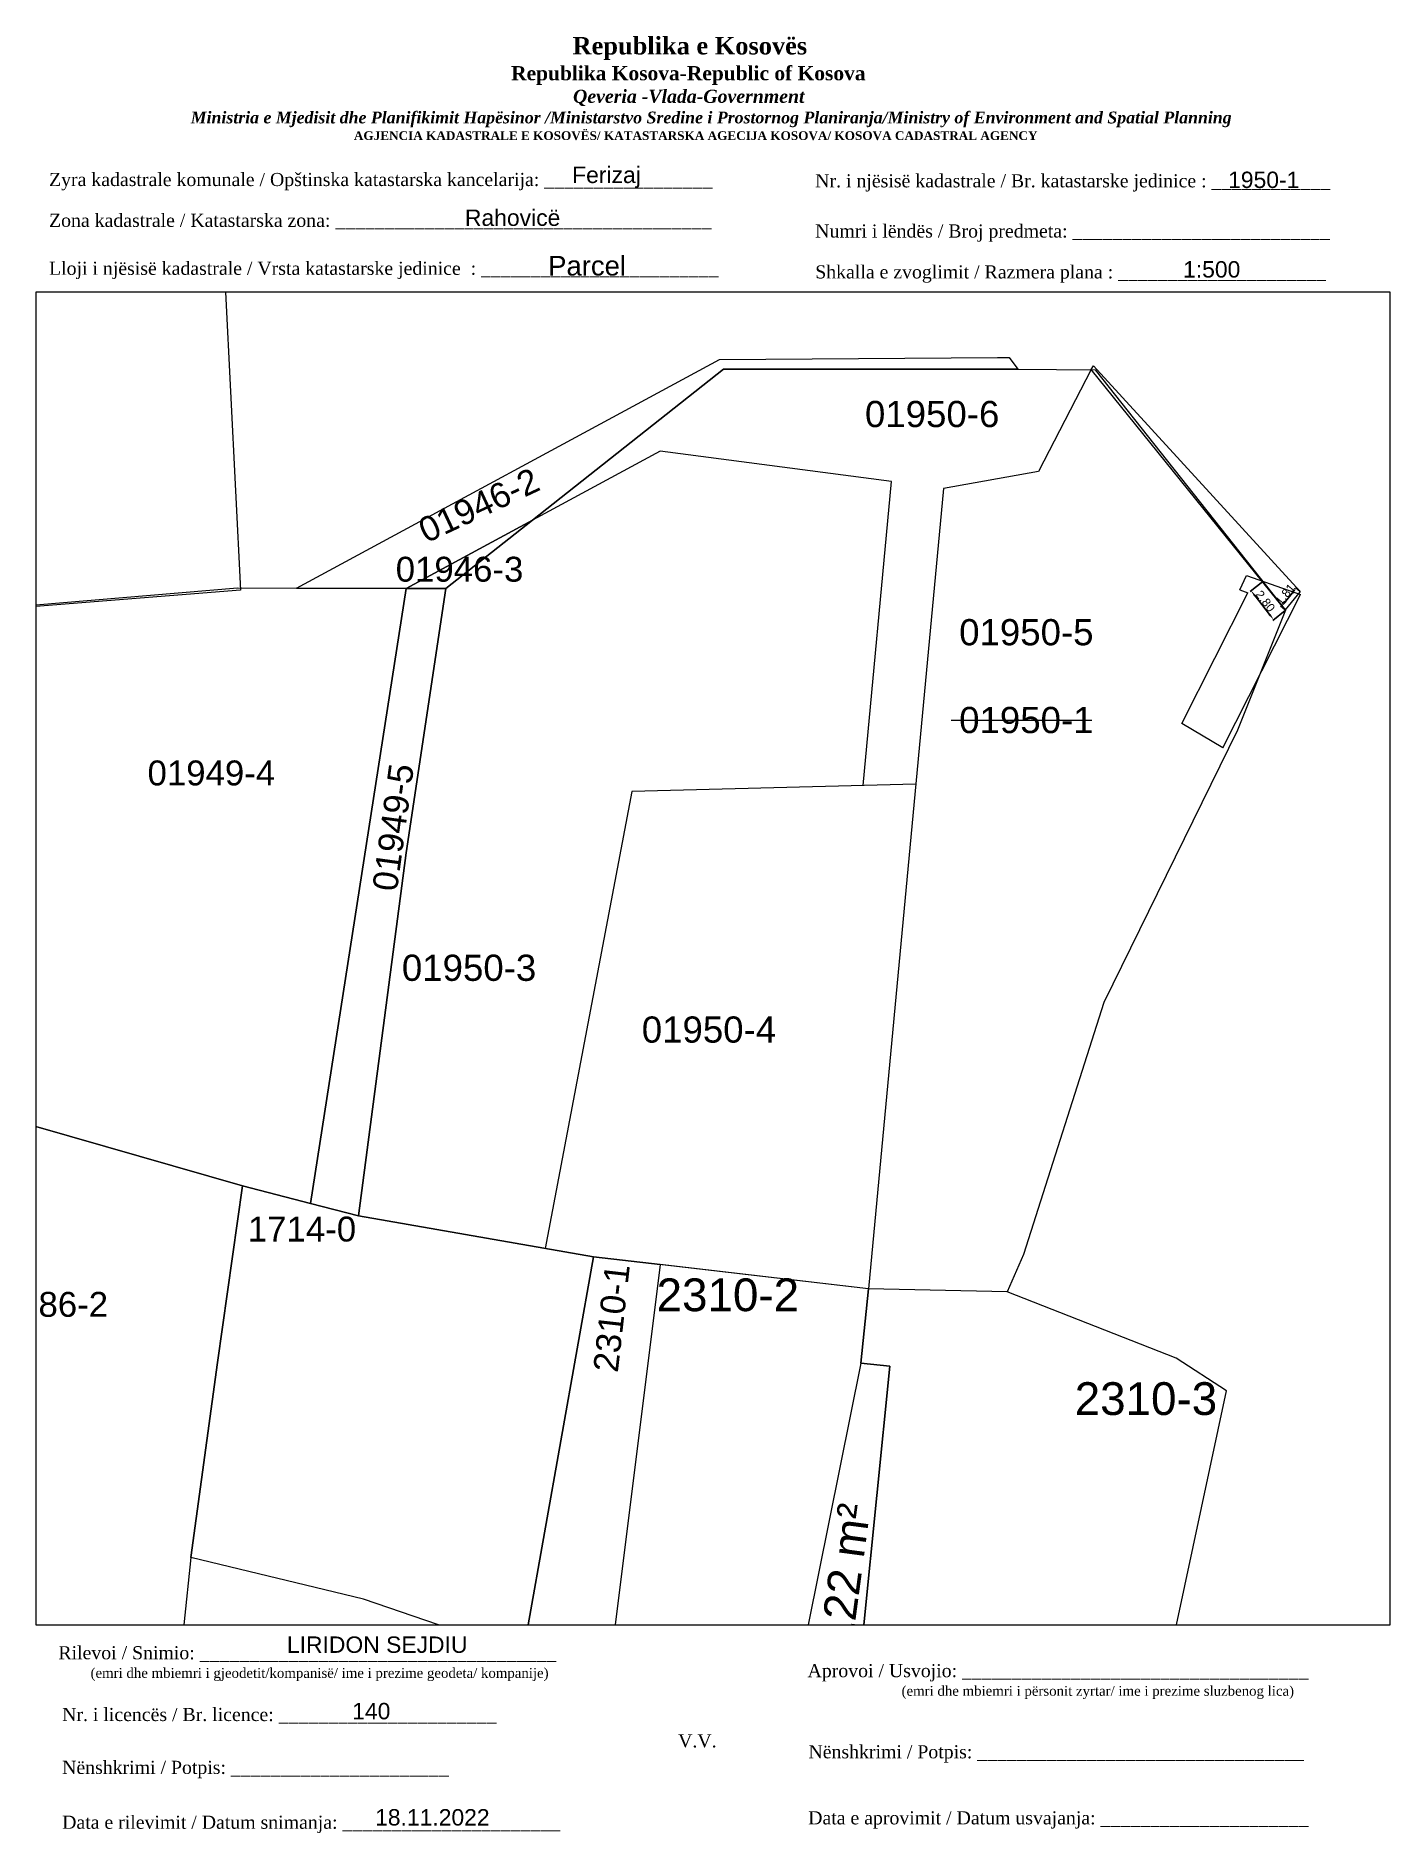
# Paper-space layout 'Manuali' of a CAD drawing. Header units: metres, sheet in millimetres. Extents: x 1 to 208, y 2 to 276.
# The model-space entities are those that its viewports show. They can reach past a viewport. Long polylines and large blocks are cut down to what shows.
import ezdxf

# ---------------------------------------------------------------- set-up
doc = ezdxf.new("R2010")
doc.units = ezdxf.units.M
doc.header["$PDMODE"] = 32
doc.header["$PDSIZE"] = 0.75
doc.layers.get('0').update_dxf_attribs({"lineweight": 0})
doc.layers.get('Defpoints').update_dxf_attribs({"lineweight": 0})
for name, color, linetype, lineweight in [('ara ndrjet ekzekutuara', 7, 'Continuous', 0), ('ara pasuria e tere', 7, 'Continuous', 0), ('Korniza e jashtme', 7, 'Continuous', 0), ('ndarjet naxhia', 1, 'Continuous', 0), ('Nr Parceles Baze', 7, 'Continuous', 0), ('Nr-Ri', 1, 'Continuous', 0), ('objekt', 42, 'Continuous', 0), ('Parc-Kojshi', 251, 'Continuous', 0)]:
    doc.layers.add(name, color=color, linetype=linetype, lineweight=lineweight)
doc.styles.get("Standard").update_dxf_attribs({"font": 'arial.ttf'})
doc.dimstyles.get("Standard").update_dxf_attribs({"dimtxt": 1.5, "dimasz": 0.18, "dimexe": 0.18, "dimexo": 0.0625, "dimgap": 0.09, "dimtad": 1, "dimtoh": 1, "dimzin": 0, "dimdsep": 46, "dimtxsty": 'Standard', "dimcen": 0.09, "dimse1": 1, "dimse2": 1, "dimsd1": 1, "dimsd2": 1, "dimadec": 0, "dimazin": 0, "dimtfac": 1, "dimtofl": 0, "dimtmove": 0, "dimatfit": 3, "dimfxl": 1, "dimtolj": 1, "dimtzin": 0, "dimarcsym": 0})

# ---------------------------------------------------------------- blocks, each defined once
blk = doc.blocks.new('*D48')
at = {"color": 0, "lineweight": -2, "transparency": 16777216}
for p, q in [((7519085.01, 4698285.75), (7519084.5, 4698285.12)), ((7519085.6, 4698285.91), (7519085.26, 4698286.19)), ((7519084.46, 4698284.51), (7519084.12, 4698284.79))]:
    blk.add_line(p, q, dxfattribs=at)
at = {"color": 0, "transparency": 16777216}
for points in [[(7519084.44, 4698285.17), (7519084.57, 4698285.07), (7519084.19, 4698284.73)], [(7519084.95, 4698285.8), (7519085.08, 4698285.7), (7519085.33, 4698286.14)]]:
    blk.add_solid(points, dxfattribs=at)
at = {"layer": 'Defpoints', "color": 0, "transparency": 16777216}
for p in [(7519085.63, 4698285.89, 659.65), (7519084.19, 4698284.73), (7519084.48, 4698284.49, 659.65)]:
    blk.add_point(p, dxfattribs=at)
at = {"color": 0, "transparency": 16777216, "insert": (7519084.47, 4698285.67), "char_height": 0.65, "attachment_point": 5, "rotation": 50.7418}
blk.add_mtext('\\A1;1.81', dxfattribs=at)
blk = doc.blocks.new('*D49')
at = {"color": 0, "lineweight": -2, "transparency": 16777216}
for p, q in [((7519082.76, 4698286.64), (7519081.8, 4698285.88)), ((7519083.28, 4698284.13), (7519082.18, 4698285.55)), ((7519084.48, 4698284.43), (7519083.52, 4698283.68))]:
    blk.add_line(p, q, dxfattribs=at)
at = {"color": 0, "transparency": 16777216}
for points in [[(7519082.24, 4698285.6), (7519082.11, 4698285.49), (7519081.87, 4698285.94)], [(7519083.35, 4698284.18), (7519083.22, 4698284.08), (7519083.59, 4698283.73)]]:
    blk.add_solid(points, dxfattribs=at)
at = {"layer": 'Defpoints', "color": 0, "transparency": 16777216}
for p in [(7519082.79, 4698286.66, 660.46), (7519081.87, 4698285.94), (7519084.51, 4698284.45, 659.66)]:
    blk.add_point(p, dxfattribs=at)
at = {"color": 0, "transparency": 16777216, "insert": (7519082.96, 4698285.15), "char_height": 0.65, "attachment_point": 5, "rotation": 307.9605}
blk.add_mtext('\\A1;2.80', dxfattribs=at)

msp = doc.modelspace()

# ---------------------------------------------------------------- linework, layer by layer
at = {"flags": 128}
msp.add_lwpolyline([(7519054.309, 4698226.785), (7519052.107, 4698227.005)], dxfattribs=at)
at = {"layer": 'ara ndrjet ekzekutuara', "flags": 128}
msp.add_lwpolyline([(7519084.508, 4698284.451), (7519080.838, 4698275.312), (7519070.647, 4698254.525), (7519064.496, 4698235.286), (7519063.256, 4698232.446), (7519052.676, 4698232.686), (7519036.788, 4698234.528), (7519031.706, 4698235.117), (7519013.766, 4698238.238), (7519017.407, 4698265.946), (7519020.438, 4698286.115), (7519027.04, 4698291.327), (7519041.628, 4698302.844), (7519064.068, 4698302.843), (7519069.981, 4698302.809), (7519084.508, 4698284.451)], dxfattribs=at)
at = {"layer": 'ara pasuria e tere', "flags": 128}
msp.add_lwpolyline([(7519075.77, 4698205.15), (7519079.993, 4698224.895), (7519076.146, 4698227.376), (7519063.256, 4698232.446), (7519052.676, 4698232.686), (7519031.706, 4698235.117), (7519013.766, 4698238.238), (7519010.1, 4698239.193), (7519004.914, 4698240.543), (7518983.72, 4698246.63)], dxfattribs=at)
at = {"layer": 'ndarjet naxhia', "elevation": 659.653, "flags": 128}
msp.add_lwpolyline([(7519085.626, 4698285.894), (7519084.481, 4698284.493), (7519069.676, 4698302.811), (7519069.858, 4698303.103)], close=True, dxfattribs=at)
at = {"layer": 'ndarjet naxhia', "flags": 128}
for points in [[(7519069.676, 4698302.811), (7519065.652, 4698295.033), (7519058.412, 4698293.744), (7519052.676, 4698232.686)], [(7519052.265, 4698271.081), (7519054.444, 4698294.267), (7519036.788, 4698296.595), (7519027.04, 4698291.327)], [(7519058.996, 4698276.064), (7519069.732, 4698276.064)], [(7519056.293, 4698271.185), (7519034.623, 4698270.626), (7519028.006, 4698235.761)]]:
    msp.add_lwpolyline(points, dxfattribs=at)
at = {"layer": 'objekt', "flags": 128}
for points, elevation in [([(7519081.009, 4698286.009), (7519081.511, 4698287.103)], 660.455), ([(7519081.511, 4698287.103), (7519085.641, 4698285.66)], 660.455), ([(7519076.592, 4698275.819), (7519081.631, 4698285.792)], 659.612), ([(7519079.724, 4698273.95), (7519085.641, 4698285.66)], 659.612), ([(7519081.009, 4698286.009), (7519081.631, 4698285.792)], 660.469), ([(7519079.724, 4698273.95), (7519076.592, 4698275.819)], 659.612)]:
    msp.add_lwpolyline(points, dxfattribs=dict(at, elevation=elevation))
msp.add_lwpolyline([(7519054.309, 4698226.785), (7519052.107, 4698227.005), (7519045.728, 4698195.343), (7519051.108, 4698194.805)], close=True, dxfattribs=at)
at = {"layer": 'Parc-Kojshi', "flags": 128}
for points in [[(7518938.729, 4698312.958), (7518952.879, 4698315.387), (7519002.809, 4698324.894), (7519004.768, 4698285.976), (7518959.738, 4698282.408), (7518944.738, 4698281.439), (7518938.729, 4698312.958)], [(7519027.04, 4698291.327), (7519017.411, 4698286.124), (7519009.041, 4698286.147), (7519041.308, 4698303.584), (7519062.527, 4698303.744), (7519063.401, 4698303.747), (7519064.068, 4698302.843), (7519041.628, 4698302.844), (7519027.04, 4698291.327)], [(7519017.411, 4698286.124), (7519027.04, 4698291.327), (7519020.438, 4698286.115), (7519017.411, 4698286.124)], [(7519017.411, 4698286.124), (7519010.1, 4698239.193), (7519004.914, 4698240.543), (7518983.72, 4698246.63), (7518983.555, 4698248.467), (7518986.361, 4698284.637), (7519004.544, 4698286.16), (7519009.041, 4698286.147), (7519017.411, 4698286.124)], [(7519010.1, 4698239.193), (7519017.411, 4698286.124), (7519020.438, 4698286.115), (7519017.407, 4698265.946), (7519013.766, 4698238.238), (7519010.1, 4698239.193)], [(7519000.975, 4698212.18), (7518998.144, 4698185.281), (7518996.602, 4698161.574), (7518988.85, 4698160.573), (7518988.21, 4698160.47), (7518987.95, 4698164.088), (7518985.79, 4698214.19), (7518985.26, 4698229.59), (7518983.72, 4698246.63), (7519004.914, 4698240.543), (7519003.006, 4698227.059), (7519000.975, 4698212.18)], [(7519026.305, 4698204.809), (7519014.155, 4698208.989), (7519000.975, 4698212.18), (7519003.006, 4698227.059), (7519004.914, 4698240.543), (7519010.1, 4698239.193), (7519013.766, 4698238.238), (7519031.706, 4698235.117), (7519026.305, 4698204.809)], [(7519036.788, 4698234.528), (7519020.859, 4698106.857), (7519006.922, 4698108.252), (7519018.253, 4698162.481), (7519026.305, 4698204.809), (7519031.706, 4698235.117), (7519036.788, 4698234.528)], [(7519036.788, 4698234.528), (7519020.859, 4698106.857)]]:
    msp.add_lwpolyline(points, dxfattribs=at)
for points in [[(7519054.309, 4698226.785), (7519052.107, 4698227.006), (7519052.676, 4698232.686), (7519036.788, 4698234.528), (7519020.859, 4698106.857), (7519042.092, 4698104.732)], [(7519075.77, 4698205.15), (7519079.993, 4698224.895), (7519076.146, 4698227.376), (7519063.256, 4698232.446), (7519052.676, 4698232.686), (7519052.107, 4698227.006), (7519054.309, 4698226.785), (7519042.092, 4698104.732), (7519047.188, 4698104.222), (7519055.38, 4698101.95), (7519062.23, 4698137.55), (7519068.22, 4698166.79), (7519072.18, 4698187.33)], [(7519026.305, 4698204.809), (7519014.155, 4698208.989), (7519000.975, 4698212.18), (7518998.144, 4698185.281), (7518996.602, 4698161.574), (7518988.85, 4698160.573), (7518984.592, 4698136.434), (7518981.171, 4698109.165), (7518988.851, 4698108.565), (7519006.922, 4698108.252), (7519018.253, 4698162.481)]]:
    msp.add_lwpolyline(points, close=True, dxfattribs=at)

# ---------------------------------------------------------------- texts
at = {"layer": 'Nr Parceles Baze'}
msp.add_text('01950-1', height=2, dxfattribs=at).set_placement((7519059.598, 4698275.08))
at = {"layer": 'Nr-Ri'}
for s, p in [('01950-6', (7519052.41, 4698298.428)), ('01950-5', (7519059.598, 4698281.779)), ('01950-3', (7519017.076, 4698256.174)), ('01950-4', (7519035.38, 4698251.46))]:
    msp.add_text(s, height=2, dxfattribs=at).set_placement(p)
at = {"layer": 'objekt'}
msp.add_text('122 m²', height=2.5, rotation=82.41168, dxfattribs=at).set_placement((7519051.413, 4698205.329))
at = {"layer": 'Parc-Kojshi'}
for s, rotation, p in [('01946-2', 25.10522, (7519018.94, 4698289.545)), ('01949-5', 82.25159, (7519016.693, 4698262.939)), ('2310-1', 83.55452, (7519033.55, 4698226.24))]:
    msp.add_text(s, height=1.9, rotation=rotation, dxfattribs=at).set_placement(p)
for s, p in [('01946-3', (7519016.605, 4698286.634)), ('01949-4', (7518997.668, 4698271.09)), ('1714-0', (7519005.321, 4698236.287)), ('02286-2', (7518984.918, 4698230.541))]:
    msp.add_text(s, height=1.9, dxfattribs=at).set_placement(p)
at = {"layer": 'Parc-Kojshi', "char_height": 2.5, "width": 10.99018, "attachment_point": 1}
for s, insert in [('2310-2 ', (7519036.51, 4698233.47)), ('2310-3 ', (7519068.412, 4698225.55))]:
    msp.add_mtext(s, dxfattribs=dict(at, insert=insert))

# ---------------------------------------------------------------- dimensions: what is measured, and where the dimension line sits
dim = msp.add_linear_dim(base=(7519081.867, 4698285.94), p1=(7519084.508, 4698284.451, 659.661), p2=(7519082.787, 4698286.657, 660.455), angle=127.96053, dimstyle='Standard', override={"dimscale": 0.5, "dimtxt": 1.3, "dimasz": 1, "dimtoh": 0, "dimse1": 0, "dimse2": 0, "dimsd1": 0, "dimsd2": 0})
dim.commit()
dim.dimension.update_dxf_attribs({"geometry": '*D49', "text_midpoint": (7519082.662, 4698284.922), "dimtype": 161})
dim = msp.add_aligned_dim(p1=(7519085.626, 4698285.894, 659.653), p2=(7519084.481, 4698284.493, 659.653), distance=-0.382, dimstyle='Standard', override={"dimscale": 0.5, "dimtxt": 1.3, "dimasz": 1, "dimtoh": 0, "dimse1": 0, "dimse2": 0, "dimsd1": 0, "dimsd2": 0})
dim.commit()
dim.dimension.update_dxf_attribs({"geometry": '*D48', "text_midpoint": (7519084.466, 4698285.673)})

psp = doc.layouts.new('Manuali')

# ---------------------------------------------------------------- texts
for s, insert, char_height, width, attachment_point in [('\\pi77.297;{\\fBook Antiqua|b1|i0|c0|p18;\\H1.333x;Republika e Kosovës\\fTimes New Roman|b1|i0|c0|p18;\\P\\pi67.927;\\fBook Antiqua|b1|i0|c0|p18;\\H0.8125x;Republika Kosova-Republic of Kosova\\fTimes New Roman|b1|i0|c0|p18;\\P\\pi77.378;\\fBook Antiqua|b1|i1|c0|p18;\\H0.9233x;Qeveria -Vlada-Government \\P\\pi13.032,l6,t23.033;\\fTimes New Roman|b1|i1|c0|p18;\\H0.9x;Ministria e Mjedisit dhe Planifikimit Hapësinor /Ministarstvo Sredine i Prostornog Planiranja/Ministry of Environment and Spatial Planning\\P\\pi43.931,l0,tz;\\fBook Antiqua|b1|i0|c0|p18;\\H0.7406x;AGJENCIA KADASTRALE E KOSOVËS/ KATASTARSKA AGECIJA KOSOVA/ KOSOVA CADASTRAL AGENCY}', (5.57, 275.89), 2, 191.8237, 1), ('{\\fTimes New Roman|b0|i0|c0|p18;Zyra kadastrale komunale / Opštinska katastarska kancelarija: _________________}', (2.98, 255.14), 2, 100.6873, 1), ('Ferizaj', (88.05, 254.47), 2.5, 9.9735, 5), ('{\\fTimes New Roman|b0|i0|c0|p18;Nr. i njësisë kadastrale / Br. katastarske jedinice : ____________}', (119.91, 254.94), 2, 79.9484, 1), ('1950-1', (188.35, 254.07), 2.5, 9.6047, 5), ('Rahovicë', (73.73, 248.29), 2.5, 41.1507, 5), ('{\\fTimes New Roman|b0|i0|c0|p18;Zona kadastrale / Katastarska zona: ______________________________________}', (2.98, 248.91), 2, 100.6873, 1), ('{\\fTimes New Roman|b0|i0|c0|p18;Numri i lëndës / Broj predmeta: __________________________}', (119.91, 247.28), 2, 79.9484, 1), ('{\\fTimes New Roman|b0|i0|c0|p18;Lloji i njësisë kadastrale / Vrsta katastarske jedinice  : ________________________}', (2.98, 241.59), 2, 100.6873, 1), ('{\\fArial|b0|i0|c0|p34;Parcel}', (85.09, 240.96), 3, 11.2939, 5), ('1:500', (180.41, 240.41), 2.5, 10.1784, 5), ('{\\fTimes New Roman|b0|i0|c0|p18;Shkalla e zvoglimit / Razmera plana : _____________________}', (119.91, 241.04), 2, 79.9484, 1), ('{\\fTimes New Roman|b0|i0|c0|p18;Rilevoi / Snimio: ____________________________________\\P     \\H0.75x;(emri dhe mbiemri i gjeodetit/kompanisë/ ime i prezime geodeta/ kompanije)}', (42.38, 27.65), 2, 74.7958, 5), ('LIRIDON SEJDIU', (53.06, 30.53), 2.5, 27.1816, 5), ('{\\fTimes New Roman|b0|i0|c0|p18; Aprovoi / Usvojio: ___________________________________\\P                    \\H0.75x;(emri dhe mbiemri i përsonit zyrtar/ ime i prezime sluzbenog lica)}', (117.98, 27.58), 2, 83.344, 1), ('{\\fTimes New Roman|b0|i0|c0|p18;Nr. i licencës / Br. licence: ______________________\\P                                }', (4.98, 20.89), 2, 83.344, 1), ('140', (52.16, 20.39), 2.5, 5.3971, 5), ('{\\fTimes New Roman|b0|i0|c0|p18;V.V.                                 }', (101.92, 15.84), 2, 5.7076, 5), ('{\\fTimes New Roman|b0|i0|c0|p18; Nënshkrimi / Potpis: _________________________________}', (118.12, 15.2), 2, 83.344, 1), ('{\\fTimes New Roman|b0|i0|c0|p18;Nënshkrimi / Potpis: ______________________\\P                                 }', (4.98, 12.82), 2, 83.344, 1), ('{\\fTimes New Roman|b0|i0|c0|p18;Data e rilevimit / Datum snimanja: ______________________\\P                                 }', (4.98, 4.45), 2, 83.344, 1), ('18.11.2022', (61.48, 4.18), 2.5, 21.186, 5), ('{\\fTimes New Roman|b0|i0|c0|p18; Data e aprovimit / Datum usvajanja: _____________________}', (118.07, 5.12), 2, 83.344, 1)]:
    psp.add_mtext(s, dxfattribs=dict(insert=insert, char_height=char_height, width=width, attachment_point=attachment_point))

# ---------------------------------------------------------------- viewports
at = {"layer": 'Korniza e jashtme', "view_target_point": (370776.427, 310629.57)}
psp.add_viewport(center=(104.31, 135.25), size=(206.65, 203.4046), view_center_point=(7148264.39, 4387628.307), view_height=101.70228, dxfattribs=at)

doc.saveas('drawing.dxf')
